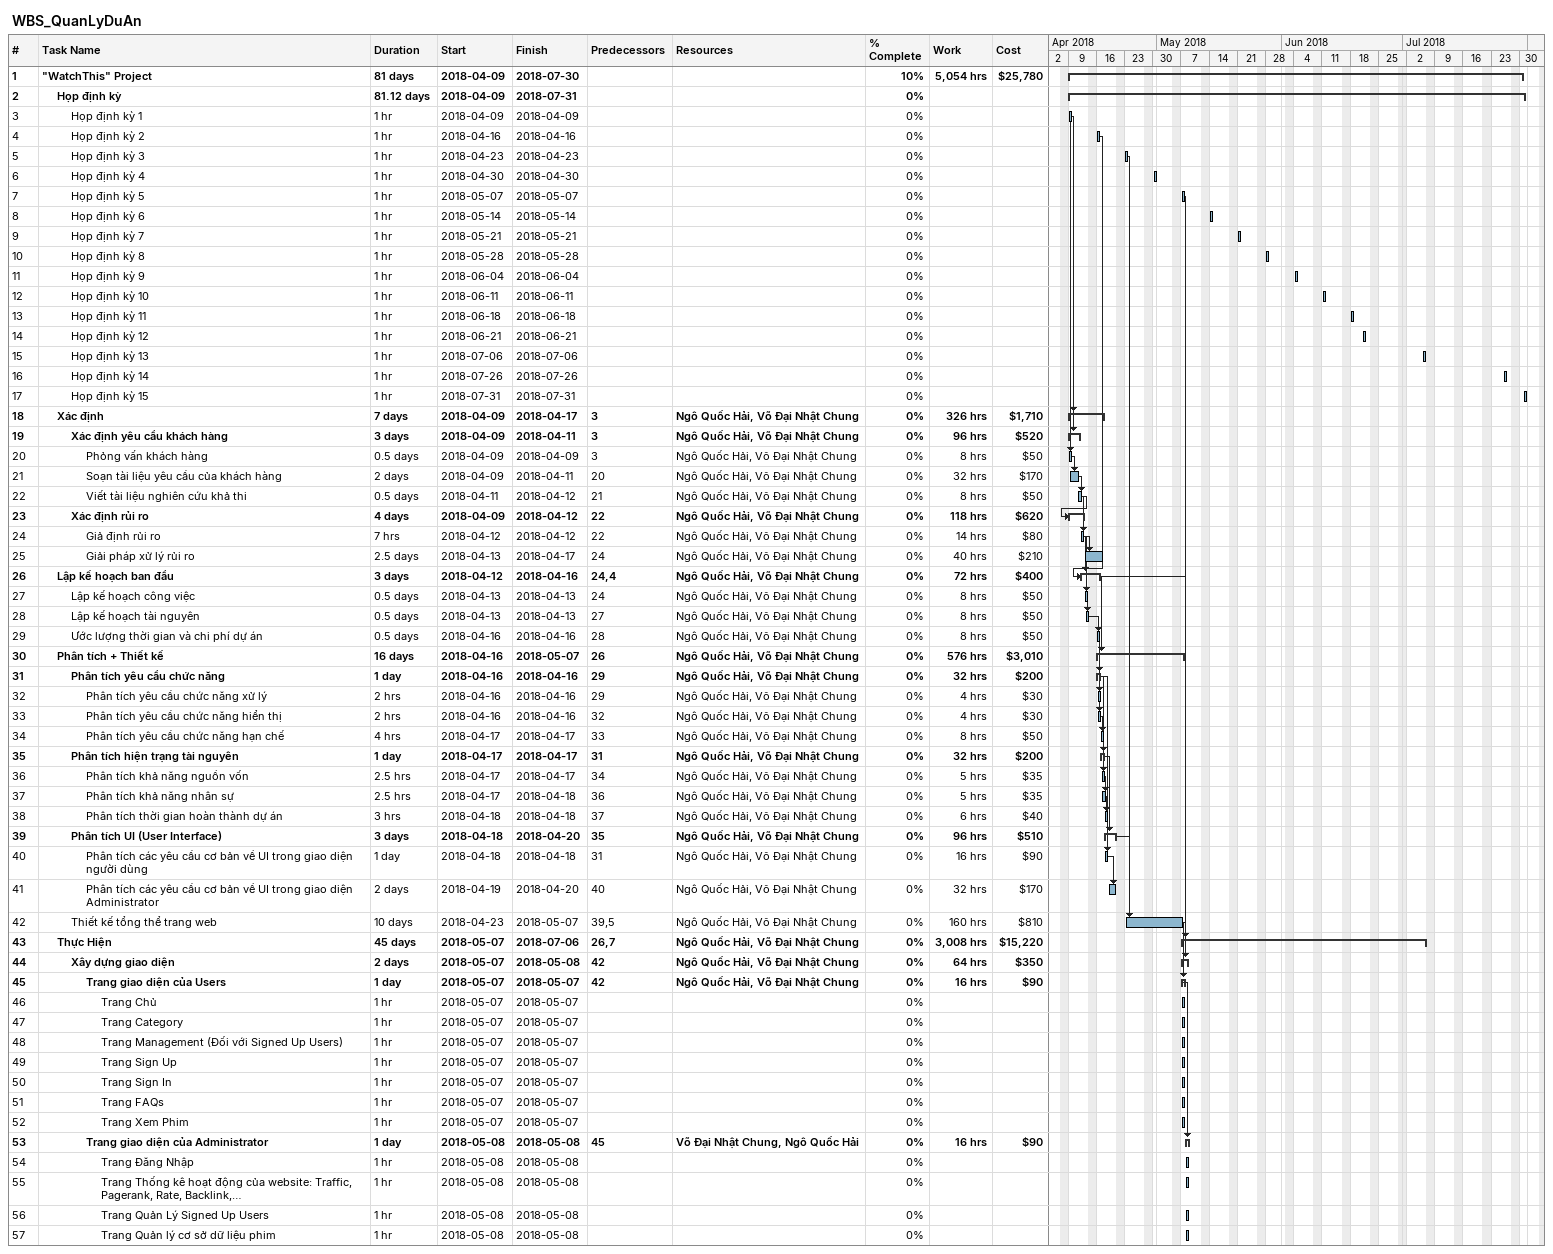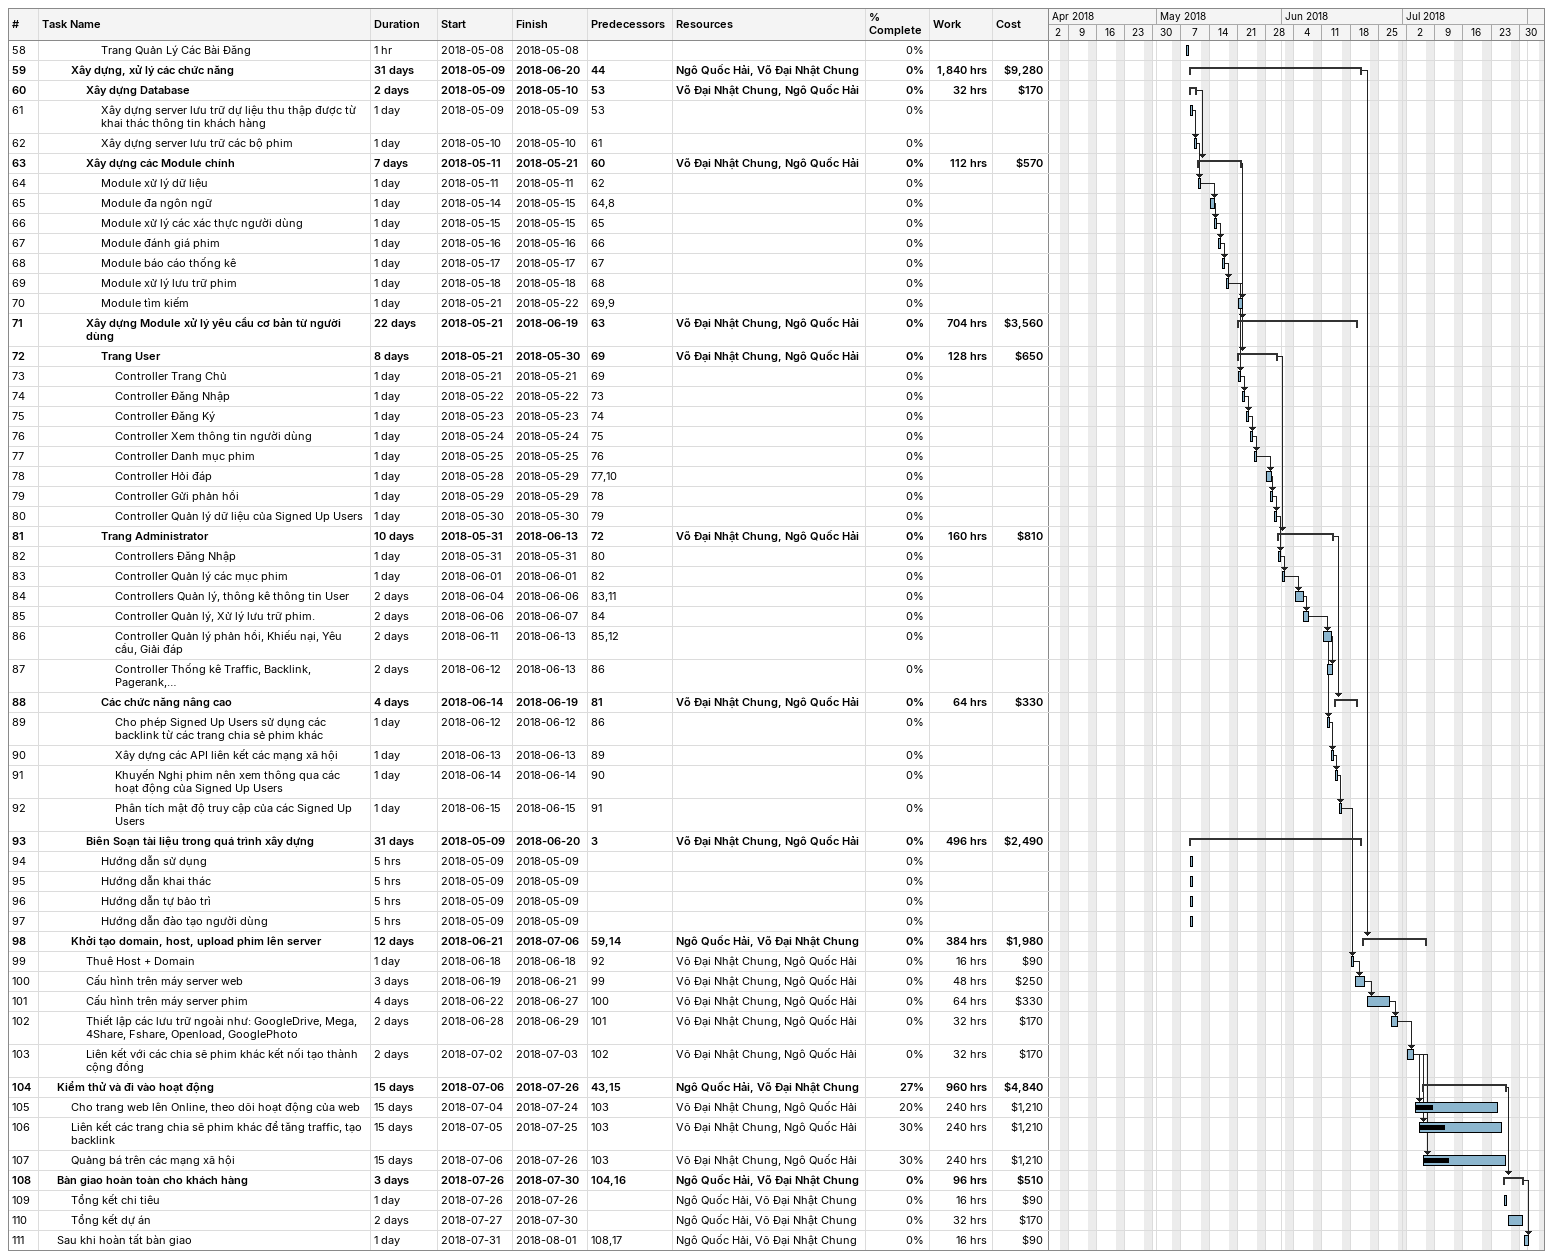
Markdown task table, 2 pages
WBS_QuanLyDuAn

| ID | Level | Task | Duration | Start | Finish | Predecessors | Resources | % complete | Work (h) | Cost ($) |
|---|---|---|---|---|---|---|---|---|---|---|
| 1 | 1 | **"WatchThis" Project** | 81d | 2018-04-09 | 2018-07-30 |  |  | 10 | 5054 | 25780 |
| 2 | 2 | **Họp định kỳ** | 81.12d | 2018-04-09 | 2018-07-31 |  |  | 0 |  |  |
| 3 | 3 | Họp định kỳ 1 | 1h | 2018-04-09 | 2018-04-09 |  |  | 0 |  |  |
| 4 | 3 | Họp định kỳ 2 | 1h | 2018-04-16 | 2018-04-16 |  |  | 0 |  |  |
| 5 | 3 | Họp định kỳ 3 | 1h | 2018-04-23 | 2018-04-23 |  |  | 0 |  |  |
| 6 | 3 | Họp định kỳ 4 | 1h | 2018-04-30 | 2018-04-30 |  |  | 0 |  |  |
| 7 | 3 | Họp định kỳ 5 | 1h | 2018-05-07 | 2018-05-07 |  |  | 0 |  |  |
| 8 | 3 | Họp định kỳ 6 | 1h | 2018-05-14 | 2018-05-14 |  |  | 0 |  |  |
| 9 | 3 | Họp định kỳ 7 | 1h | 2018-05-21 | 2018-05-21 |  |  | 0 |  |  |
| 10 | 3 | Họp định kỳ 8 | 1h | 2018-05-28 | 2018-05-28 |  |  | 0 |  |  |
| 11 | 3 | Họp định kỳ 9 | 1h | 2018-06-04 | 2018-06-04 |  |  | 0 |  |  |
| 12 | 3 | Họp định kỳ 10 | 1h | 2018-06-11 | 2018-06-11 |  |  | 0 |  |  |
| 13 | 3 | Họp định kỳ 11 | 1h | 2018-06-18 | 2018-06-18 |  |  | 0 |  |  |
| 14 | 3 | Họp định kỳ 12 | 1h | 2018-06-21 | 2018-06-21 |  |  | 0 |  |  |
| 15 | 3 | Họp định kỳ 13 | 1h | 2018-07-06 | 2018-07-06 |  |  | 0 |  |  |
| 16 | 3 | Họp định kỳ 14 | 1h | 2018-07-26 | 2018-07-26 |  |  | 0 |  |  |
| 17 | 3 | Họp định kỳ 15 | 1h | 2018-07-31 | 2018-07-31 |  |  | 0 |  |  |
| 18 | 2 | **Xác định** | 7d | 2018-04-09 | 2018-04-17 | 3 | Ngô Quốc Hải, Võ Đại Nhật Chung | 0 | 326 | 1710 |
| 19 | 3 | **Xác định yêu cầu khách hàng** | 3d | 2018-04-09 | 2018-04-11 | 3 | Ngô Quốc Hải, Võ Đại Nhật Chung | 0 | 96 | 520 |
| 20 | 4 | Phỏng vấn khách hàng | 0.5d | 2018-04-09 | 2018-04-09 | 3 | Ngô Quốc Hải, Võ Đại Nhật Chung | 0 | 8 | 50 |
| 21 | 4 | Soạn tài liệu yêu cầu của khách hàng | 2d | 2018-04-09 | 2018-04-11 | 20 | Ngô Quốc Hải, Võ Đại Nhật Chung | 0 | 32 | 170 |
| 22 | 4 | Viết tài liệu nghiên cứu khả thi | 0.5d | 2018-04-11 | 2018-04-12 | 21 | Ngô Quốc Hải, Võ Đại Nhật Chung | 0 | 8 | 50 |
| 23 | 3 | **Xác định rủi ro** | 4d | 2018-04-09 | 2018-04-12 | 22 | Ngô Quốc Hải, Võ Đại Nhật Chung | 0 | 118 | 620 |
| 24 | 4 | Giả định rủi ro | 7h | 2018-04-12 | 2018-04-12 | 22 | Ngô Quốc Hải, Võ Đại Nhật Chung | 0 | 14 | 80 |
| 25 | 4 | Giải pháp xử lý rủi ro | 2.5d | 2018-04-13 | 2018-04-17 | 24 | Ngô Quốc Hải, Võ Đại Nhật Chung | 0 | 40 | 210 |
| 26 | 2 | **Lập kế hoạch ban đầu** | 3d | 2018-04-12 | 2018-04-16 | 24, 4 | Ngô Quốc Hải, Võ Đại Nhật Chung | 0 | 72 | 400 |
| 27 | 3 | Lập kế hoạch công việc | 0.5d | 2018-04-13 | 2018-04-13 | 24 | Ngô Quốc Hải, Võ Đại Nhật Chung | 0 | 8 | 50 |
| 28 | 3 | Lập kế hoạch tài nguyên | 0.5d | 2018-04-13 | 2018-04-13 | 27 | Ngô Quốc Hải, Võ Đại Nhật Chung | 0 | 8 | 50 |
| 29 | 3 | Ước lượng thời gian và chi phí dự án | 0.5d | 2018-04-16 | 2018-04-16 | 28 | Ngô Quốc Hải, Võ Đại Nhật Chung | 0 | 8 | 50 |
| 30 | 2 | **Phân tích + Thiết kế** | 16d | 2018-04-16 | 2018-05-07 | 26 | Ngô Quốc Hải, Võ Đại Nhật Chung | 0 | 576 | 3010 |
| 31 | 3 | **Phân tích yêu cầu chức năng** | 1d | 2018-04-16 | 2018-04-16 | 29 | Ngô Quốc Hải, Võ Đại Nhật Chung | 0 | 32 | 200 |
| 32 | 4 | Phân tích yêu cầu chức năng xử lý | 2h | 2018-04-16 | 2018-04-16 | 29 | Ngô Quốc Hải, Võ Đại Nhật Chung | 0 | 4 | 30 |
| 33 | 4 | Phân tích yêu cầu chức năng hiển thị | 2h | 2018-04-16 | 2018-04-16 | 32 | Ngô Quốc Hải, Võ Đại Nhật Chung | 0 | 4 | 30 |
| 34 | 4 | Phân tích yêu cầu chức năng hạn chế | 4h | 2018-04-17 | 2018-04-17 | 33 | Ngô Quốc Hải, Võ Đại Nhật Chung | 0 | 8 | 50 |
| 35 | 3 | **Phân tích hiện trạng tài nguyên** | 1d | 2018-04-17 | 2018-04-17 | 31 | Ngô Quốc Hải, Võ Đại Nhật Chung | 0 | 32 | 200 |
| 36 | 4 | Phân tích khả năng nguồn vốn | 2.5h | 2018-04-17 | 2018-04-17 | 34 | Ngô Quốc Hải, Võ Đại Nhật Chung | 0 | 5 | 35 |
| 37 | 4 | Phân tích khả năng nhân sự | 2.5h | 2018-04-17 | 2018-04-18 | 36 | Ngô Quốc Hải, Võ Đại Nhật Chung | 0 | 5 | 35 |
| 38 | 4 | Phân tích thời gian hoàn thành dự án | 3h | 2018-04-18 | 2018-04-18 | 37 | Ngô Quốc Hải, Võ Đại Nhật Chung | 0 | 6 | 40 |
| 39 | 3 | **Phân tích UI (User Interface)** | 3d | 2018-04-18 | 2018-04-20 | 35 | Ngô Quốc Hải, Võ Đại Nhật Chung | 0 | 96 | 510 |
| 40 | 4 | Phân tích các yêu cầu cơ bản về UI trong giao diện người dùng | 1d | 2018-04-18 | 2018-04-18 | 31 | Ngô Quốc Hải, Võ Đại Nhật Chung | 0 | 16 | 90 |
| 41 | 4 | Phân tích các yêu cầu cơ bản về UI trong giao diện Administrator | 2d | 2018-04-19 | 2018-04-20 | 40 | Ngô Quốc Hải, Võ Đại Nhật Chung | 0 | 32 | 170 |
| 42 | 3 | Thiết kế tổng thể trang web | 10d | 2018-04-23 | 2018-05-07 | 39, 5 | Ngô Quốc Hải, Võ Đại Nhật Chung | 0 | 160 | 810 |
| 43 | 2 | **Thực Hiện** | 45d | 2018-05-07 | 2018-07-06 | 26, 7 | Ngô Quốc Hải, Võ Đại Nhật Chung | 0 | 3008 | 15220 |
| 44 | 3 | **Xây dựng giao diện** | 2d | 2018-05-07 | 2018-05-08 | 42 | Ngô Quốc Hải, Võ Đại Nhật Chung | 0 | 64 | 350 |
| 45 | 4 | **Trang giao diện của Users** | 1d | 2018-05-07 | 2018-05-07 | 42 | Ngô Quốc Hải, Võ Đại Nhật Chung | 0 | 16 | 90 |
| 46 | 5 | Trang Chủ | 1h | 2018-05-07 | 2018-05-07 |  |  | 0 |  |  |
| 47 | 5 | Trang Category | 1h | 2018-05-07 | 2018-05-07 |  |  | 0 |  |  |
| 48 | 5 | Trang Management (Đối với Signed Up Users) | 1h | 2018-05-07 | 2018-05-07 |  |  | 0 |  |  |
| 49 | 5 | Trang Sign Up | 1h | 2018-05-07 | 2018-05-07 |  |  | 0 |  |  |
| 50 | 5 | Trang Sign In | 1h | 2018-05-07 | 2018-05-07 |  |  | 0 |  |  |
| 51 | 5 | Trang FAQs | 1h | 2018-05-07 | 2018-05-07 |  |  | 0 |  |  |
| 52 | 5 | Trang Xem Phim | 1h | 2018-05-07 | 2018-05-07 |  |  | 0 |  |  |
| 53 | 4 | **Trang giao diện của Administrator** | 1d | 2018-05-08 | 2018-05-08 | 45 | Võ Đại Nhật Chung, Ngô Quốc Hải | 0 | 16 | 90 |
| 54 | 5 | Trang Đăng Nhập | 1h | 2018-05-08 | 2018-05-08 |  |  | 0 |  |  |
| 55 | 5 | Trang Thống kê hoạt động của website: Traffic, Pagerank, Rate, Backlink,… | 1h | 2018-05-08 | 2018-05-08 |  |  | 0 |  |  |
| 56 | 5 | Trang Quản Lý Signed Up Users | 1h | 2018-05-08 | 2018-05-08 |  |  | 0 |  |  |
| 57 | 5 | Trang Quản lý cơ sở dữ liệu phim | 1h | 2018-05-08 | 2018-05-08 |  |  | 0 |  |  |
| 58 | 5 | Trang Quản Lý Các Bài Đăng | 1h | 2018-05-08 | 2018-05-08 |  |  | 0 |  |  |
| 59 | 3 | **Xây dựng, xử lý các chức năng** | 31d | 2018-05-09 | 2018-06-20 | 44 | Ngô Quốc Hải, Võ Đại Nhật Chung | 0 | 1840 | 9280 |
| 60 | 4 | **Xây dựng Database** | 2d | 2018-05-09 | 2018-05-10 | 53 | Võ Đại Nhật Chung, Ngô Quốc Hải | 0 | 32 | 170 |
| 61 | 5 | Xây dựng server lưu trữ dự liệu thu thập được từ khai thác thông tin khách hàng | 1d | 2018-05-09 | 2018-05-09 | 53 |  | 0 |  |  |
| 62 | 5 | Xây dựng server lưu trữ các bộ phim | 1d | 2018-05-10 | 2018-05-10 | 61 |  | 0 |  |  |
| 63 | 4 | **Xây dựng các Module chính** | 7d | 2018-05-11 | 2018-05-21 | 60 | Võ Đại Nhật Chung, Ngô Quốc Hải | 0 | 112 | 570 |
| 64 | 5 | Module xử lý dữ liệu | 1d | 2018-05-11 | 2018-05-11 | 62 |  | 0 |  |  |
| 65 | 5 | Module đa ngôn ngữ | 1d | 2018-05-14 | 2018-05-15 | 64, 8 |  | 0 |  |  |
| 66 | 5 | Module xử lý các xác thực người dùng | 1d | 2018-05-15 | 2018-05-15 | 65 |  | 0 |  |  |
| 67 | 5 | Module đánh giá phim | 1d | 2018-05-16 | 2018-05-16 | 66 |  | 0 |  |  |
| 68 | 5 | Module báo cáo thống kê | 1d | 2018-05-17 | 2018-05-17 | 67 |  | 0 |  |  |
| 69 | 5 | Module xử lý lưu trữ phim | 1d | 2018-05-18 | 2018-05-18 | 68 |  | 0 |  |  |
| 70 | 5 | Module tìm kiếm | 1d | 2018-05-21 | 2018-05-22 | 69, 9 |  | 0 |  |  |
| 71 | 4 | **Xây dựng Module xử lý yêu cầu cơ bản từ người dùng** | 22d | 2018-05-21 | 2018-06-19 | 63 | Võ Đại Nhật Chung, Ngô Quốc Hải | 0 | 704 | 3560 |
| 72 | 5 | **Trang User** | 8d | 2018-05-21 | 2018-05-30 | 69 | Võ Đại Nhật Chung, Ngô Quốc Hải | 0 | 128 | 650 |
| 73 | 6 | Controller Trang Chủ | 1d | 2018-05-21 | 2018-05-21 | 69 |  | 0 |  |  |
| 74 | 6 | Controller Đăng Nhập | 1d | 2018-05-22 | 2018-05-22 | 73 |  | 0 |  |  |
| 75 | 6 | Controller Đăng Ký | 1d | 2018-05-23 | 2018-05-23 | 74 |  | 0 |  |  |
| 76 | 6 | Controller Xem thông tin người dùng | 1d | 2018-05-24 | 2018-05-24 | 75 |  | 0 |  |  |
| 77 | 6 | Controller Danh mục phim | 1d | 2018-05-25 | 2018-05-25 | 76 |  | 0 |  |  |
| 78 | 6 | Controller Hỏi đáp | 1d | 2018-05-28 | 2018-05-29 | 77, 10 |  | 0 |  |  |
| 79 | 6 | Controller Gửi phản hồi | 1d | 2018-05-29 | 2018-05-29 | 78 |  | 0 |  |  |
| 80 | 6 | Controller Quản lý dữ liệu của Signed Up Users | 1d | 2018-05-30 | 2018-05-30 | 79 |  | 0 |  |  |
| 81 | 5 | **Trang Administrator** | 10d | 2018-05-31 | 2018-06-13 | 72 | Võ Đại Nhật Chung, Ngô Quốc Hải | 0 | 160 | 810 |
| 82 | 6 | Controllers Đăng Nhập | 1d | 2018-05-31 | 2018-05-31 | 80 |  | 0 |  |  |
| 83 | 6 | Controller Quản lý các mục phim | 1d | 2018-06-01 | 2018-06-01 | 82 |  | 0 |  |  |
| 84 | 6 | Controllers Quản lý, thông kê thông tin User | 2d | 2018-06-04 | 2018-06-06 | 83, 11 |  | 0 |  |  |
| 85 | 6 | Controller Quản lý, Xử lý lưu trữ phim. | 2d | 2018-06-06 | 2018-06-07 | 84 |  | 0 |  |  |
| 86 | 6 | Controller Quản lý phản hồi, Khiếu nại, Yêu cầu, Giải đáp | 2d | 2018-06-11 | 2018-06-13 | 85, 12 |  | 0 |  |  |
| 87 | 6 | Controller Thống kê Traffic, Backlink, Pagerank,… | 2d | 2018-06-12 | 2018-06-13 | 86 |  | 0 |  |  |
| 88 | 5 | **Các chức năng nâng cao** | 4d | 2018-06-14 | 2018-06-19 | 81 | Võ Đại Nhật Chung, Ngô Quốc Hải | 0 | 64 | 330 |
| 89 | 6 | Cho phép Signed Up Users sử dụng các backlink từ các trang chia sẻ phim khác | 1d | 2018-06-12 | 2018-06-12 | 86 |  | 0 |  |  |
| 90 | 6 | Xây dựng các API liên kết các mạng xã hội | 1d | 2018-06-13 | 2018-06-13 | 89 |  | 0 |  |  |
| 91 | 6 | Khuyến Nghị phim nên xem thông qua các hoạt động của Signed Up Users | 1d | 2018-06-14 | 2018-06-14 | 90 |  | 0 |  |  |
| 92 | 6 | Phân tích mật độ truy cập của các Signed Up Users | 1d | 2018-06-15 | 2018-06-15 | 91 |  | 0 |  |  |
| 93 | 4 | **Biên Soạn tài liệu trong quá trình xây dựng** | 31d | 2018-05-09 | 2018-06-20 | 3 | Võ Đại Nhật Chung, Ngô Quốc Hải | 0 | 496 | 2490 |
| 94 | 5 | Hướng dẫn sử dụng | 5h | 2018-05-09 | 2018-05-09 |  |  | 0 |  |  |
| 95 | 5 | Hướng dẫn khai thác | 5h | 2018-05-09 | 2018-05-09 |  |  | 0 |  |  |
| 96 | 5 | Hướng dẫn tự bảo trì | 5h | 2018-05-09 | 2018-05-09 |  |  | 0 |  |  |
| 97 | 5 | Hướng dẫn đào tạo người dùng | 5h | 2018-05-09 | 2018-05-09 |  |  | 0 |  |  |
| 98 | 3 | **Khởi tạo domain, host, upload phim lên server** | 12d | 2018-06-21 | 2018-07-06 | 59, 14 | Ngô Quốc Hải, Võ Đại Nhật Chung | 0 | 384 | 1980 |
| 99 | 4 | Thuê Host + Domain | 1d | 2018-06-18 | 2018-06-18 | 92 | Võ Đại Nhật Chung, Ngô Quốc Hải | 0 | 16 | 90 |
| 100 | 4 | Cấu hình trên máy server web | 3d | 2018-06-19 | 2018-06-21 | 99 | Võ Đại Nhật Chung, Ngô Quốc Hải | 0 | 48 | 250 |
| 101 | 4 | Cấu hình trên máy server phim | 4d | 2018-06-22 | 2018-06-27 | 100 | Võ Đại Nhật Chung, Ngô Quốc Hải | 0 | 64 | 330 |
| 102 | 4 | Thiết lập các lưu trữ ngoài như: GoogleDrive, Mega, 4Share, Fshare, Openload, GooglePhoto | 2d | 2018-06-28 | 2018-06-29 | 101 | Võ Đại Nhật Chung, Ngô Quốc Hải | 0 | 32 | 170 |
| 103 | 4 | Liên kết với các chia sẽ phim khác kết nối tạo thành cộng đồng | 2d | 2018-07-02 | 2018-07-03 | 102 | Võ Đại Nhật Chung, Ngô Quốc Hải | 0 | 32 | 170 |
| 104 | 2 | **Kiểm thử và đi vào hoạt động** | 15d | 2018-07-06 | 2018-07-26 | 43, 15 | Ngô Quốc Hải, Võ Đại Nhật Chung | 27 | 960 | 4840 |
| 105 | 3 | Cho trang web lên Online, theo dõi hoạt động của web | 15d | 2018-07-04 | 2018-07-24 | 103 | Võ Đại Nhật Chung, Ngô Quốc Hải | 20 | 240 | 1210 |
| 106 | 3 | Liên kết các trang chia sẽ phim khác để tăng traffic, tạo backlink | 15d | 2018-07-05 | 2018-07-25 | 103 | Võ Đại Nhật Chung, Ngô Quốc Hải | 30 | 240 | 1210 |
| 107 | 3 | Quảng bá trên các mạng xã hội | 15d | 2018-07-06 | 2018-07-26 | 103 | Võ Đại Nhật Chung, Ngô Quốc Hải | 30 | 240 | 1210 |
| 108 | 2 | **Bàn giao hoàn toàn cho khách hàng** | 3d | 2018-07-26 | 2018-07-30 | 104, 16 | Ngô Quốc Hải, Võ Đại Nhật Chung | 0 | 96 | 510 |
| 109 | 3 | Tổng kết chi tiêu | 1d | 2018-07-26 | 2018-07-26 |  | Ngô Quốc Hải, Võ Đại Nhật Chung | 0 | 16 | 90 |
| 110 | 3 | Tổng kết dự án | 2d | 2018-07-27 | 2018-07-30 |  | Ngô Quốc Hải, Võ Đại Nhật Chung | 0 | 32 | 170 |
| 111 | 2 | Sau khi hoàn tất bàn giao | 1d | 2018-07-31 | 2018-08-01 | 108, 17 | Ngô Quốc Hải, Võ Đại Nhật Chung | 0 | 16 | 90 |
